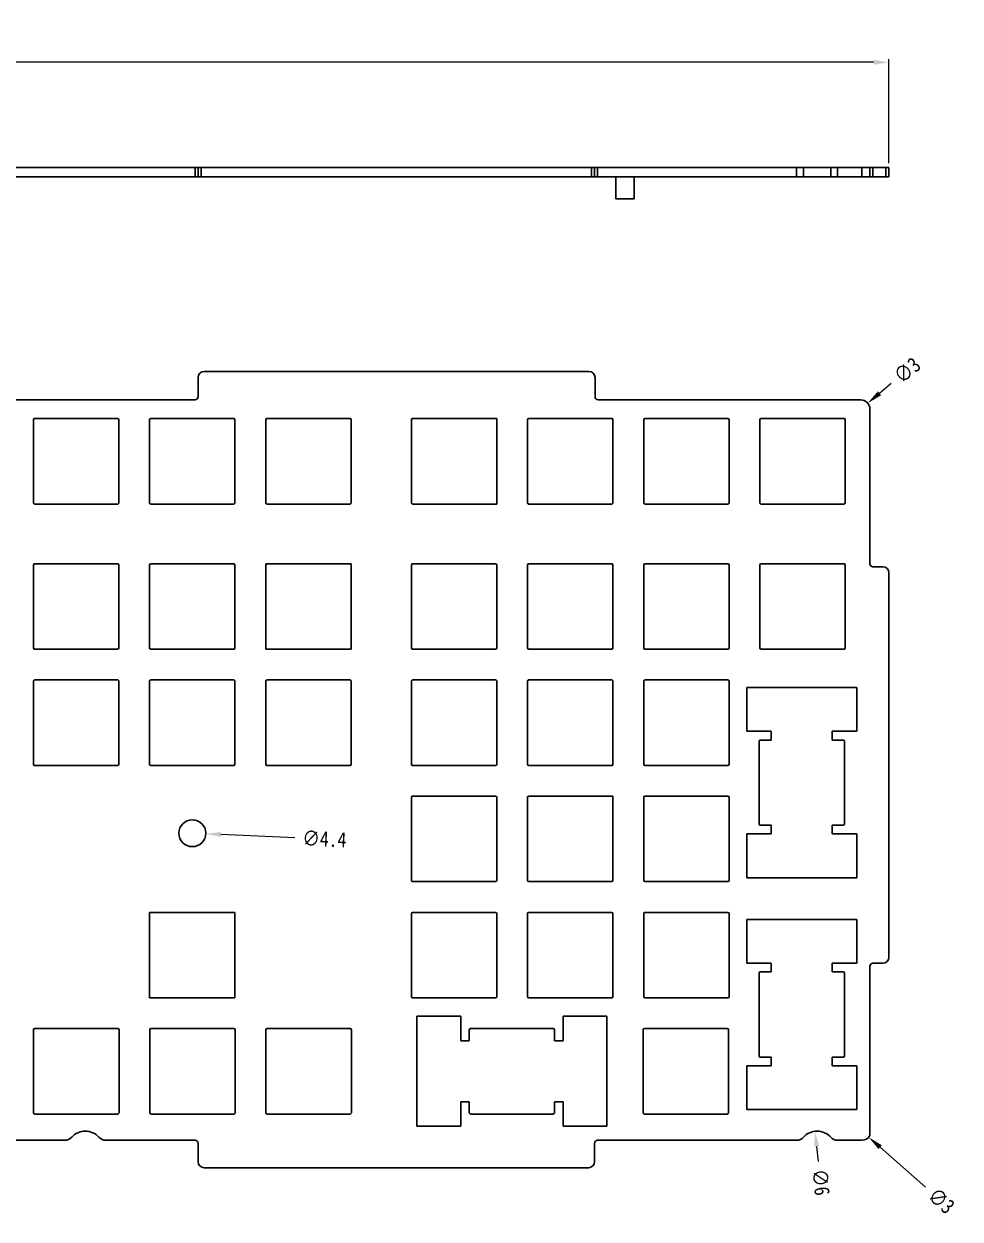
# Model space of a CAD drawing. Header units: millimetres. Extents: x 2158 to 4802, y -120 to 609.
# Drawn here: x 2655.5 to 2809, y 194.7 to 390.6 of the extents above; entities that cross this region are included whole.
import ezdxf

# ---------------------------------------------------------------- set-up
doc = ezdxf.new("R2010")
doc.units = ezdxf.units.MM
doc.header["$LTSCALE"] = 30.734
doc.header["$PDMODE"] = 3
doc.header["$PDSIZE"] = 8
doc.layers.get('0').update_dxf_attribs({"linetype": 'CONTINUOUS'})
doc.layers.get('Defpoints').update_dxf_attribs({"linetype": 'CONTINUOUS'})
doc.styles.get("Standard").update_dxf_attribs({"font": 'txt', "width": 0.85})
doc.dimstyles.new('YanXiu', dxfattribs={"dimscale": 2.5, "dimtxt": 3, "dimasz": 2, "dimexe": 0.66, "dimexo": 0.66, "dimgap": 0.66, "dimtad": 0, "dimdsep": 46, "dimtxsty": 'STANDARD', "dimcen": 0, "dimclrd": 3, "dimclre": 6, "dimclrt": 3, "dimazin": 2, "dimtm": 1e-09, "dimtfac": 1, "dimtofl": 0, "dimtmove": 0, "dimatfit": 3, "dimfxl": 1, "dimlwd": 5, "dimlwe": 5, "dimarcsym": 0})

# ---------------------------------------------------------------- blocks, each defined once
blk = doc.blocks.new('*D215')
at = {"color": 3, "lineweight": 5}
for p, q in [((2359.79, 367.78), (2359.79, 384.8)), ((2362.29, 384.3), (2552.1, 384.3)), ((2794.83, 384.3), (2605.02, 384.3)), ((2797.33, 367.78), (2797.33, 384.8))]:
    blk.add_line(p, q, dxfattribs=at)
at = {"color": 3}
for points in [[(2362.29, 384.71), (2362.29, 383.88), (2359.79, 384.3)], [(2794.83, 384.71), (2794.83, 383.88), (2797.33, 384.3)]]:
    blk.add_solid(points, dxfattribs=at)
at = {"layer": 'Defpoints', "color": 0}
for p in [(2797.33, 384.3), (2359.79, 367.03), (2797.33, 367.03)]:
    blk.add_point(p, dxfattribs=at)
at = {"color": 3, "insert": (2578.56, 384.3), "char_height": 7.5, "attachment_point": 5}
blk.add_mtext('437.54{\\H0.7x;\\S+0.15^ -0.15;}', dxfattribs=at)
blk = doc.blocks.new('*D193')
at = {"color": 3, "lineweight": 5}
blk.add_line((2699.93, 257.18), (2687.81, 257.72), dxfattribs=at)
at = {"color": 3}
blk.add_solid([(2687.83, 258.13), (2687.79, 257.3), (2685.31, 257.82)], dxfattribs=at)
at = {"layer": 'Defpoints', "color": 0}
for p in [(2680.92, 258.02), (2685.31, 257.82)]:
    blk.add_point(p, dxfattribs=at)
at = {"color": 3, "insert": (2704.77, 256.97), "char_height": 2.5, "attachment_point": 5, "rotation": 357.4922}
blk.add_mtext('∅4.4', dxfattribs=at)
blk = doc.blocks.new('*D196')
at = {"color": 3, "lineweight": 5}
blk.add_line((2785.8, 204.09), (2785.51, 206.58), dxfattribs=at)
at = {"color": 3}
blk.add_solid([(2785.92, 206.63), (2785.09, 206.53), (2785.21, 209.06)], dxfattribs=at)
at = {"layer": 'Defpoints', "color": 0}
for p in [(2785.21, 209.06), (2785.92, 203.1)]:
    blk.add_point(p, dxfattribs=at)
at = {"color": 3, "insert": (2786.2, 200.7), "char_height": 2.5, "attachment_point": 5, "rotation": 276.7462}
blk.add_mtext('∅6', dxfattribs=at)
blk = doc.blocks.new('*D197')
at = {"color": 3, "lineweight": 5}
blk.add_line((2797.72, 331.63), (2795.8, 330.03), dxfattribs=at)
at = {"color": 3}
blk.add_solid([(2795.53, 330.35), (2796.07, 329.71), (2793.88, 328.43)], dxfattribs=at)
at = {"layer": 'Defpoints', "color": 0}
for p in [(2793.88, 328.43), (2791.57, 326.51)]:
    blk.add_point(p, dxfattribs=at)
at = {"color": 3, "insert": (2800.35, 333.82), "char_height": 2.5, "attachment_point": 5, "rotation": 39.7924}
blk.add_mtext('∅3', dxfattribs=at)
blk = doc.blocks.new('*D198')
at = {"color": 3, "lineweight": 5}
blk.add_line((2803.37, 199.9), (2795.91, 206.44), dxfattribs=at)
at = {"color": 3}
blk.add_solid([(2796.19, 206.76), (2795.64, 206.13), (2794.03, 208.09)], dxfattribs=at)
at = {"layer": 'Defpoints', "color": 0}
for p in [(2791.78, 210.07), (2794.03, 208.09)]:
    blk.add_point(p, dxfattribs=at)
at = {"color": 3, "insert": (2805.95, 197.65), "char_height": 2.5, "attachment_point": 5, "rotation": 318.7493}
blk.add_mtext('∅3', dxfattribs=at)

msp = doc.modelspace()

# ---------------------------------------------------------------- linework, layer by layer
at = {"linetype": 'Continuous'}
for p, q in [((2359.79025, 367.03433), (2797.33094, 367.03433)), ((2683.56343, 367.03433), (2683.56343, 365.53433)), ((2684.06343, 365.53433), (2684.06343, 367.03433)), ((2684.56343, 367.03433), (2684.56343, 365.53433)), ((2748.56343, 365.53433), (2748.56343, 367.03433)), ((2749.06343, 367.03433), (2749.06343, 365.53433)), ((2749.56343, 367.03433), (2749.56343, 365.53433)), ((2782.21112, 365.53433), (2782.21112, 367.03433)), ((2783.32911, 365.53433), (2783.32911, 367.03433)), ((2787.80108, 365.53433), (2787.80108, 367.03433)), ((2788.91907, 367.03433), (2788.91907, 365.53433)), ((2792.90594, 365.53433), (2792.90594, 367.03433)), ((2794.2251, 365.53433), (2794.2251, 367.03433)), ((2794.7251, 367.03433), (2794.7251, 365.53433)), ((2796.83094, 365.53433), (2796.83094, 367.03433)), ((2797.33094, 367.03433), (2797.33094, 365.53433)), ((2359.79025, 365.53433), (2797.33094, 365.53433)), ((2752.57116, 365.53433), (2752.57116, 361.93433)), ((2755.57116, 365.53433), (2755.57116, 361.93433)), ((2752.57116, 361.93433), (2755.57116, 361.93433)), ((2748.16343, 333.62488), (2685.06343, 333.62488)), ((2748.16343, 333.62488), (2685.06343, 333.62488)), ((2684.06343, 329.46816), (2684.06343, 332.62488)), ((2684.06343, 329.46816), (2684.06343, 332.62488)), ((2749.16343, 332.62488), (2749.16343, 329.46816)), ((2749.16343, 332.62488), (2749.16343, 329.46816)), ((2650.18004, 328.96816), (2683.56343, 328.96816)), ((2792.7251, 328.96816), (2749.66343, 328.96816)), ((2794.2251, 302.10298), (2794.2251, 327.46816)), ((2657.05134, 312.08779), (2657.05134, 325.68779)), ((2657.25134, 325.88779), (2670.85134, 325.88779)), ((2671.05134, 325.68779), (2671.05134, 312.08779)), ((2676.10134, 312.08779), (2676.10134, 325.68779)), ((2676.30134, 325.88779), (2689.90134, 325.88779)), ((2690.10134, 325.68779), (2690.10134, 312.08779)), ((2695.15134, 312.08779), (2695.15134, 325.68779)), ((2695.35134, 325.88779), (2708.95134, 325.88779)), ((2709.15134, 325.68779), (2709.15134, 312.08779)), ((2719.0454, 325.68779), (2719.0454, 312.08779)), ((2733.0454, 325.88779), (2719.2454, 325.88779)), ((2733.0454, 311.88779), (2733.0454, 325.88779)), ((2738.0954, 325.68779), (2738.0954, 312.08779)), ((2751.8954, 325.88779), (2738.2954, 325.88779)), ((2752.0954, 312.08779), (2752.0954, 325.68779)), ((2757.1454, 325.68779), (2757.1454, 312.08779)), ((2770.9454, 325.88779), (2757.3454, 325.88779)), ((2771.1454, 312.08779), (2771.1454, 325.68779)), ((2776.1954, 325.68779), (2776.1954, 312.08779)), ((2789.9954, 325.88779), (2776.3954, 325.88779)), ((2790.1954, 312.08779), (2790.1954, 325.68779)), ((2670.85134, 311.88779), (2657.25134, 311.88779)), ((2689.90134, 311.88779), (2676.30134, 311.88779)), ((2708.95134, 311.88779), (2695.35134, 311.88779)), ((2719.2454, 311.88779), (2733.0454, 311.88779)), ((2738.2954, 311.88779), (2751.8954, 311.88779)), ((2757.3454, 311.88779), (2770.9454, 311.88779)), ((2776.3954, 311.88779), (2789.9954, 311.88779)), ((2657.05109, 288.28944), (2657.05109, 301.88944)), ((2657.25109, 302.08944), (2670.85109, 302.08944)), ((2671.05109, 301.88944), (2671.05109, 288.28944)), ((2676.10109, 288.28944), (2676.10109, 301.88944)), ((2676.30109, 302.08944), (2689.90109, 302.08944)), ((2690.10109, 301.88944), (2690.10109, 288.28944)), ((2695.15109, 302.08944), (2709.15109, 302.08944)), ((2695.15109, 288.08944), (2695.15109, 302.08944)), ((2709.15109, 302.08944), (2709.15109, 288.08944)), ((2719.0454, 288.28944), (2719.0454, 301.88944)), ((2719.2454, 302.08944), (2732.8454, 302.08944)), ((2733.0454, 301.88944), (2733.0454, 288.28944)), ((2738.0954, 288.28944), (2738.0954, 301.88944)), ((2738.2954, 302.08944), (2751.8954, 302.08944)), ((2752.0954, 301.88944), (2752.0954, 288.28944)), ((2757.1454, 288.28944), (2757.1454, 301.88944)), ((2757.3454, 302.08944), (2770.9454, 302.08944)), ((2771.1454, 301.88944), (2771.1454, 288.28944)), ((2776.1954, 288.28944), (2776.1954, 301.88944)), ((2776.3954, 302.08944), (2789.9954, 302.08944)), ((2790.1954, 301.88944), (2790.1954, 288.28944)), ((2794.7251, 301.60298), (2796.33094, 301.60298)), ((2797.33094, 237.60298), (2797.33094, 300.60298)), ((2670.85109, 288.08944), (2657.25109, 288.08944)), ((2689.90109, 288.08944), (2676.30109, 288.08944)), ((2709.15109, 288.08944), (2695.15109, 288.08944)), ((2732.8454, 288.08944), (2719.2454, 288.08944)), ((2751.8954, 288.08944), (2738.2954, 288.08944)), ((2770.9454, 288.08944), (2757.3454, 288.08944)), ((2789.9954, 288.08944), (2776.3954, 288.08944)), ((2657.05109, 269.23944), (2657.05109, 282.83944)), ((2657.25109, 283.03944), (2670.85109, 283.03944)), ((2671.05109, 282.83944), (2671.05109, 269.23944)), ((2676.10109, 269.23944), (2676.10109, 282.83944)), ((2676.30109, 283.03944), (2689.90109, 283.03944)), ((2690.10109, 282.83944), (2690.10109, 269.23944)), ((2695.15109, 269.23944), (2695.15109, 282.83944)), ((2695.35109, 283.03944), (2708.95109, 283.03944)), ((2709.15109, 282.83944), (2709.15109, 269.23944)), ((2719.0454, 269.23944), (2719.0454, 282.83944)), ((2719.2454, 283.03944), (2732.8454, 283.03944)), ((2733.0454, 282.83944), (2733.0454, 269.23944)), ((2738.0954, 269.23944), (2738.0954, 282.83944)), ((2738.2954, 283.03944), (2751.8954, 283.03944)), ((2752.0954, 282.83944), (2752.0954, 269.23944)), ((2757.1454, 269.23944), (2757.1454, 282.83944)), ((2757.3454, 283.03944), (2770.9454, 283.03944)), ((2771.1454, 282.83944), (2771.1454, 269.23944)), ((2774.0604, 281.78395), (2792.0604, 281.78395)), ((2774.0604, 274.64068), (2774.0604, 281.78395)), ((2792.0604, 281.78395), (2792.0604, 274.64068)), ((2778.0604, 274.64068), (2774.0604, 274.64068)), ((2778.0604, 273.19731), (2778.0604, 274.64068)), ((2792.0604, 274.64068), (2788.0604, 274.64068)), ((2788.0604, 274.64068), (2788.0604, 273.19731)), ((2776.0454, 272.99731), (2776.0454, 259.42731)), ((2778.0604, 273.19731), (2776.2454, 273.19731)), ((2789.8454, 273.19731), (2788.0604, 273.19731)), ((2790.0454, 259.42731), (2790.0454, 272.99731)), ((2670.85109, 269.03944), (2657.25109, 269.03944)), ((2689.90109, 269.03944), (2676.30109, 269.03944)), ((2708.95109, 269.03944), (2695.35109, 269.03944)), ((2732.8454, 269.03944), (2719.2454, 269.03944)), ((2751.8954, 269.03944), (2738.2954, 269.03944)), ((2770.9454, 269.03944), (2757.3454, 269.03944)), ((2719.0454, 250.18944), (2719.0454, 263.78944)), ((2719.2454, 263.98944), (2732.8454, 263.98944)), ((2733.0454, 263.78944), (2733.0454, 250.18944)), ((2738.0954, 250.18944), (2738.0954, 263.78944)), ((2738.2954, 263.98944), (2752.0954, 263.98944)), ((2752.0954, 263.98944), (2752.0954, 250.18944)), ((2757.1454, 250.18944), (2757.1454, 263.78944)), ((2757.3454, 263.98944), (2770.9454, 263.98944)), ((2771.1454, 263.78944), (2771.1454, 250.18944)), ((2776.2454, 259.22731), (2778.0604, 259.22731)), ((2778.0604, 257.81231), (2778.0604, 259.22731)), ((2788.0604, 259.22731), (2789.8454, 259.22731)), ((2788.0604, 259.22731), (2788.0604, 257.81231)), ((2774.0604, 257.81231), (2778.0604, 257.81231)), ((2774.0604, 250.61231), (2774.0604, 257.81231)), ((2788.0604, 257.81231), (2792.0604, 257.81231)), ((2792.0604, 257.81231), (2792.0604, 250.61231)), ((2732.8454, 249.98944), (2719.2454, 249.98944)), ((2751.8954, 249.98944), (2738.2954, 249.98944)), ((2770.9454, 249.98944), (2757.3454, 249.98944)), ((2792.0604, 250.61231), (2774.0604, 250.61231)), ((2676.10109, 244.93944), (2690.10109, 244.93944)), ((2676.10109, 230.93944), (2676.10109, 244.93944)), ((2690.10109, 244.93944), (2690.10109, 230.93944)), ((2719.2454, 244.93944), (2732.8454, 244.93944)), ((2738.2954, 244.93944), (2751.8954, 244.93944)), ((2757.3454, 244.93944), (2770.9454, 244.93944)), ((2719.0454, 231.13944), (2719.0454, 244.73944)), ((2733.0454, 244.73944), (2733.0454, 231.13944)), ((2738.0954, 231.13944), (2738.0954, 244.73944)), ((2752.0954, 244.73944), (2752.0954, 231.13944)), ((2757.1454, 231.13944), (2757.1454, 244.73944)), ((2771.1454, 244.73944), (2771.1454, 231.13944)), ((2774.0604, 243.78395), (2792.0604, 243.78395)), ((2774.0604, 236.64068), (2774.0604, 243.78395)), ((2792.0604, 243.78395), (2792.0604, 236.64068)), ((2778.0604, 236.64068), (2774.0604, 236.64068)), ((2778.0604, 235.19731), (2776.2454, 235.19731)), ((2778.0604, 235.19731), (2778.0604, 236.64068)), ((2792.0604, 236.64068), (2788.0604, 236.64068)), ((2788.0604, 236.64068), (2788.0604, 235.19731)), ((2789.8454, 235.19731), (2788.0604, 235.19731)), ((2794.2251, 236.10298), (2794.2251, 208.36706)), ((2796.33094, 236.60298), (2794.7251, 236.60298)), ((2776.0454, 234.99731), (2776.0454, 221.42731)), ((2790.0454, 221.42731), (2790.0454, 234.99731)), ((2690.10109, 230.93944), (2676.10109, 230.93944)), ((2732.8454, 230.93944), (2719.2454, 230.93944)), ((2751.8954, 230.93944), (2738.2954, 230.93944)), ((2770.9454, 230.93944), (2757.3454, 230.93944)), ((2719.92529, 227.90444), (2727.12529, 227.90444)), ((2719.92529, 209.90444), (2719.92529, 227.90444)), ((2727.12529, 227.90444), (2727.12529, 223.90444)), ((2743.95365, 227.90444), (2751.09693, 227.90444)), ((2743.95365, 223.90444), (2743.95365, 227.90444)), ((2751.09693, 227.90444), (2751.09693, 209.90444)), ((2657.09109, 212.08944), (2657.09109, 225.68944)), ((2657.29109, 225.88944), (2670.89109, 225.88944)), ((2671.09109, 225.68944), (2671.09109, 212.08944)), ((2676.14109, 212.08944), (2676.14109, 225.68944)), ((2676.34109, 225.88944), (2689.94109, 225.88944)), ((2690.14109, 225.68944), (2690.14109, 212.08944)), ((2695.19109, 212.08944), (2695.19109, 225.68944)), ((2695.39109, 225.88944), (2708.99109, 225.88944)), ((2709.19109, 225.68944), (2709.19109, 212.08944)), ((2728.54029, 225.68944), (2728.54029, 223.90444)), ((2742.31029, 225.88944), (2728.74029, 225.88944)), ((2742.51029, 223.90444), (2742.51029, 225.68944)), ((2757.0454, 212.08944), (2757.0454, 225.68944)), ((2757.2454, 225.88944), (2770.8454, 225.88944)), ((2771.0454, 225.68944), (2771.0454, 212.08944)), ((2727.12529, 223.90444), (2728.54029, 223.90444)), ((2742.51029, 223.90444), (2743.95365, 223.90444)), ((2774.0604, 219.81231), (2778.0604, 219.81231)), ((2774.0604, 212.61231), (2774.0604, 219.81231)), ((2776.2454, 221.22731), (2778.0604, 221.22731)), ((2778.0604, 219.81231), (2778.0604, 221.22731)), ((2788.0604, 221.22731), (2789.8454, 221.22731)), ((2788.0604, 221.22731), (2788.0604, 219.81231)), ((2788.0604, 219.81231), (2792.0604, 219.81231)), ((2792.0604, 219.81231), (2792.0604, 212.61231)), ((2728.54029, 213.90444), (2727.12529, 213.90444)), ((2727.12529, 213.90444), (2727.12529, 209.90444)), ((2728.54029, 213.90444), (2728.54029, 212.08944)), ((2743.95365, 213.90444), (2742.51029, 213.90444)), ((2742.51029, 212.08944), (2742.51029, 213.90444)), ((2743.95365, 209.90444), (2743.95365, 213.90444)), ((2670.89109, 211.88944), (2657.29109, 211.88944)), ((2689.94109, 211.88944), (2676.34109, 211.88944)), ((2708.99109, 211.88944), (2695.39109, 211.88944)), ((2728.74029, 211.88944), (2742.31029, 211.88944)), ((2770.8454, 211.88944), (2757.2454, 211.88944)), ((2792.0604, 212.61231), (2774.0604, 212.61231)), ((2727.12529, 209.90444), (2719.92529, 209.90444)), ((2727.12529, 209.90444), (2719.92529, 209.90444)), ((2751.09693, 209.90444), (2743.95365, 209.90444)), ((2751.09693, 209.90444), (2743.95365, 209.90444)), ((2644.20779, 207.58108), (2662.20786, 207.58108)), ((2683.56343, 207.58108), (2668.91573, 207.58108)), ((2684.06343, 204.08108), (2684.06343, 207.08108)), ((2684.06343, 204.08108), (2684.06343, 207.08108)), ((2749.06343, 207.08108), (2749.06343, 204.08108)), ((2749.06343, 207.08108), (2749.06343, 204.08108)), ((2749.56343, 207.58108), (2782.21112, 207.58108)), ((2792.90594, 207.58108), (2788.91422, 207.58108)), ((2685.06343, 203.08108), (2748.06343, 203.08108)), ((2685.06343, 203.08108), (2748.06343, 203.08108))]:
    msp.add_line(p, q, dxfattribs=at)
msp.add_circle((2683.1161, 257.92108), 2.2, dxfattribs=at)
for centre, radius, start, end in [((2685.06343, 332.62488), 1, 90, 180), ((2685.06343, 332.62488), 1, 90, 180), ((2748.16343, 332.62488), 1, 0, 90), ((2748.16343, 332.62488), 1, 0, 90), ((2683.56343, 329.46816), 0.5, 270, 0), ((2683.56343, 329.46816), 0.5, 270, 0), ((2683.56343, 329.46816), 0.5, 270, 360), ((2749.66343, 329.46816), 0.5, 180, 270), ((2749.66343, 329.46816), 0.5, 180, 270), ((2792.7251, 327.46816), 1.5, 0, 90), ((2657.25134, 325.68779), 0.2, 90, 180), ((2670.85134, 325.68779), 0.2, 0, 90), ((2676.30134, 325.68779), 0.2, 90, 180), ((2689.90134, 325.68779), 0.2, 0, 90), ((2695.35134, 325.68779), 0.2, 90, 180), ((2708.95134, 325.68779), 0.2, 0, 90), ((2719.2454, 325.68779), 0.2, 90, 180), ((2738.2954, 325.68779), 0.2, 90, 180), ((2751.8954, 325.68779), 0.2, 0, 90), ((2757.3454, 325.68779), 0.2, 90, 180), ((2770.9454, 325.68779), 0.2, 0, 90), ((2776.3954, 325.68779), 0.2, 90, 180), ((2789.9954, 325.68779), 0.2, 0, 90), ((2657.25134, 312.08779), 0.2, 180, 270), ((2670.85134, 312.08779), 0.2, 270, 0), ((2676.30134, 312.08779), 0.2, 180, 270), ((2689.90134, 312.08779), 0.2, 270, 0), ((2695.35134, 312.08779), 0.2, 180, 270), ((2708.95134, 312.08779), 0.2, 270, 0), ((2719.2454, 312.08779), 0.2, 180, 270), ((2738.2954, 312.08779), 0.2, 180, 270), ((2751.8954, 312.08779), 0.2, 270, 0), ((2757.3454, 312.08779), 0.2, 180, 270), ((2770.9454, 312.08779), 0.2, 270, 0), ((2776.3954, 312.08779), 0.2, 180, 270), ((2789.9954, 312.08779), 0.2, 270, 0), ((2657.25109, 301.88944), 0.2, 90, 180), ((2670.85109, 301.88944), 0.2, 0, 90), ((2676.30109, 301.88944), 0.2, 90, 180), ((2689.90109, 301.88944), 0.2, 0, 90), ((2719.2454, 301.88944), 0.2, 90, 180), ((2732.8454, 301.88944), 0.2, 0, 90), ((2738.2954, 301.88944), 0.2, 90, 180), ((2751.8954, 301.88944), 0.2, 0, 90), ((2757.3454, 301.88944), 0.2, 90, 180), ((2770.9454, 301.88944), 0.2, 0, 90), ((2776.3954, 301.88944), 0.2, 90, 180), ((2789.9954, 301.88944), 0.2, 0, 90), ((2794.7251, 302.10298), 0.5, 180, 270), ((2796.33094, 300.60298), 1, 0, 90), ((2657.25109, 288.28944), 0.2, 180, 270), ((2670.85109, 288.28944), 0.2, 270, 0), ((2676.30109, 288.28944), 0.2, 180, 270), ((2689.90109, 288.28944), 0.2, 270, 0), ((2719.2454, 288.28944), 0.2, 180, 270), ((2732.8454, 288.28944), 0.2, 270, 0), ((2738.2954, 288.28944), 0.2, 180, 270), ((2751.8954, 288.28944), 0.2, 270, 0), ((2757.3454, 288.28944), 0.2, 180, 270), ((2770.9454, 288.28944), 0.2, 270, 0), ((2776.3954, 288.28944), 0.2, 180, 270), ((2789.9954, 288.28944), 0.2, 270, 0), ((2657.25109, 282.83944), 0.2, 90, 180), ((2670.85109, 282.83944), 0.2, 0, 90), ((2676.30109, 282.83944), 0.2, 90, 180), ((2689.90109, 282.83944), 0.2, 0, 90), ((2695.35109, 282.83944), 0.2, 90, 180), ((2708.95109, 282.83944), 0.2, 0, 90), ((2719.2454, 282.83944), 0.2, 90, 180), ((2732.8454, 282.83944), 0.2, 0, 90), ((2738.2954, 282.83944), 0.2, 90, 180), ((2751.8954, 282.83944), 0.2, 0, 90), ((2757.3454, 282.83944), 0.2, 90, 180), ((2770.9454, 282.83944), 0.2, 0, 90), ((2776.2454, 272.99731), 0.2, 90, 180), ((2789.8454, 272.99731), 0.2, 0, 90), ((2657.25109, 269.23944), 0.2, 180, 270), ((2670.85109, 269.23944), 0.2, 270, 0), ((2676.30109, 269.23944), 0.2, 180, 270), ((2689.90109, 269.23944), 0.2, 270, 0), ((2695.35109, 269.23944), 0.2, 180, 270), ((2708.95109, 269.23944), 0.2, 270, 0), ((2719.2454, 269.23944), 0.2, 180, 270), ((2732.8454, 269.23944), 0.2, 270, 0), ((2738.2954, 269.23944), 0.2, 180, 270), ((2751.8954, 269.23944), 0.2, 270, 0), ((2757.3454, 269.23944), 0.2, 180, 270), ((2770.9454, 269.23944), 0.2, 270, 0), ((2719.2454, 263.78944), 0.2, 90, 180), ((2732.8454, 263.78944), 0.2, 0, 90), ((2738.2954, 263.78944), 0.2, 90, 180), ((2738.2954, 263.78944), 0.2, 90, 180), ((2757.3454, 263.78944), 0.2, 90, 180), ((2770.9454, 263.78944), 0.2, 0, 90), ((2776.2454, 259.42731), 0.2, 180, 270), ((2789.8454, 259.42731), 0.2, 270, 0), ((2719.2454, 250.18944), 0.2, 180, 270), ((2732.8454, 250.18944), 0.2, 270, 0), ((2738.2954, 250.18944), 0.2, 180, 270), ((2751.8954, 250.18944), 0.2, 270, 0), ((2757.3454, 250.18944), 0.2, 180, 270), ((2770.9454, 250.18944), 0.2, 270, 0), ((2719.2454, 244.73944), 0.2, 90, 180), ((2732.8454, 244.73944), 0.2, 0, 90), ((2738.2954, 244.73944), 0.2, 90, 180), ((2751.8954, 244.73944), 0.2, 0, 90), ((2757.3454, 244.73944), 0.2, 90, 180), ((2770.9454, 244.73944), 0.2, 0, 90), ((2796.33094, 237.60298), 1, 270, 0), ((2776.2454, 234.99731), 0.2, 90, 180), ((2789.8454, 234.99731), 0.2, 0, 90), ((2794.7251, 236.10298), 0.5, 90, 180), ((2719.2454, 231.13944), 0.2, 180, 270), ((2732.8454, 231.13944), 0.2, 270, 0), ((2738.2954, 231.13944), 0.2, 180, 270), ((2751.8954, 231.13944), 0.2, 270, 360), ((2757.3454, 231.13944), 0.2, 180, 270), ((2770.9454, 231.13944), 0.2, 270, 0), ((2657.29109, 225.68944), 0.2, 90, 180), ((2670.89109, 225.68944), 0.2, 0, 90), ((2676.34109, 225.68944), 0.2, 90, 180), ((2689.94109, 225.68944), 0.2, 0, 90), ((2695.39109, 225.68944), 0.2, 90, 180), ((2708.99109, 225.68944), 0.2, 0, 90), ((2728.74029, 225.68944), 0.2, 90, 180), ((2742.31029, 225.68944), 0.2, 0, 90), ((2757.2454, 225.68944), 0.2, 90, 180), ((2770.8454, 225.68944), 0.2, 0, 90), ((2776.2454, 221.42731), 0.2, 180, 270), ((2789.8454, 221.42731), 0.2, 270, 0), ((2657.29109, 212.08944), 0.2, 180, 270), ((2670.89109, 212.08944), 0.2, 270, 0), ((2676.34109, 212.08944), 0.2, 180, 270), ((2689.94109, 212.08944), 0.2, 270, 0), ((2695.39109, 212.08944), 0.2, 180, 270), ((2708.99109, 212.08944), 0.2, 270, 0), ((2728.74029, 212.08944), 0.2, 180, 270), ((2742.31029, 212.08944), 0.2, 270, 0), ((2757.2454, 212.08944), 0.2, 180, 270), ((2770.8454, 212.08944), 0.2, 270, 0), ((2662.20779, 209.08108), 1.5, 270, 318.5208164), ((2665.56176, 206.08094), 3, 41.8128304, 138.0203459), ((2668.91573, 209.08108), 1.5, 221.8128304, 270), ((2782.21112, 209.08108), 1.5, 270, 318.1871696), ((2785.5651, 206.08094), 3, 41.8128304, 138.1871696), ((2788.91907, 209.08108), 1.5, 221.8128304, 270), ((2792.90594, 209.08108), 1.5, 270, 331.5744484), ((2683.56343, 207.08108), 0.5, 0, 90), ((2683.56343, 207.08108), 0.5, 0, 90), ((2749.56343, 207.08108), 0.5, 90, 180), ((2749.56343, 207.08108), 0.5, 90, 180), ((2685.06343, 204.08108), 1, 180, 270), ((2685.06343, 204.08108), 1, 180, 270), ((2748.06343, 204.08108), 1, 270, 0), ((2748.06343, 204.08108), 1, 270, 0)]:
    msp.add_arc(centre, radius, start, end, dxfattribs=at)

# ---------------------------------------------------------------- dimensions: what is measured, and where the dimension line sits
at = {"color": 5}
dim = msp.add_linear_dim(base=(2797.33094, 384.29636), p1=(2359.79025, 367.03433), p2=(2797.33094, 367.03433), text='437.54{\\H0.7x;\\S+0.15^ -0.15;}', dimstyle='YanXiu', override={"dimasz": 1, "dimexe": 0.2, "dimexo": 0.3, "dimclre": 3}, dxfattribs=at)
dim.commit()
dim.dimension.update_dxf_attribs({"geometry": '*D215', "text_midpoint": (2578.5606, 384.29636)})
dim = msp.add_diameter_dim_2p(p1=(2791.57254, 326.50815), p2=(2793.87765, 328.42817), dimstyle='YanXiu', override={"dimtxt": 1, "dimasz": 1, "dimexe": 0.2, "dimexo": 0.3, "dimclre": 3})
dim.commit()
dim.dimension.update_dxf_attribs({"geometry": '*D197', "text_midpoint": (2800.34795, 333.81757)})
for p1, p2, picture, middle in [((2680.9182, 258.01735), (2685.31399, 257.82482), '*D193', (2704.76619, 256.97285)), ((2791.77819, 210.07012), (2794.03369, 208.09205), '*D198', (2805.94575, 197.64521)), ((2785.91751, 203.10171), (2785.21268, 209.06017), '*D196', (2786.20189, 200.69764))]:
    dim = msp.add_diameter_dim_2p(p1=p1, p2=p2, dimstyle='YanXiu', override={"dimtxt": 1, "dimasz": 1, "dimexe": 0.2, "dimexo": 0.3, "dimclre": 3})
    dim.commit()
    dim.dimension.update_dxf_attribs({"geometry": picture, "text_midpoint": middle, "dimtype": 163})

doc.saveas('drawing.dxf')
